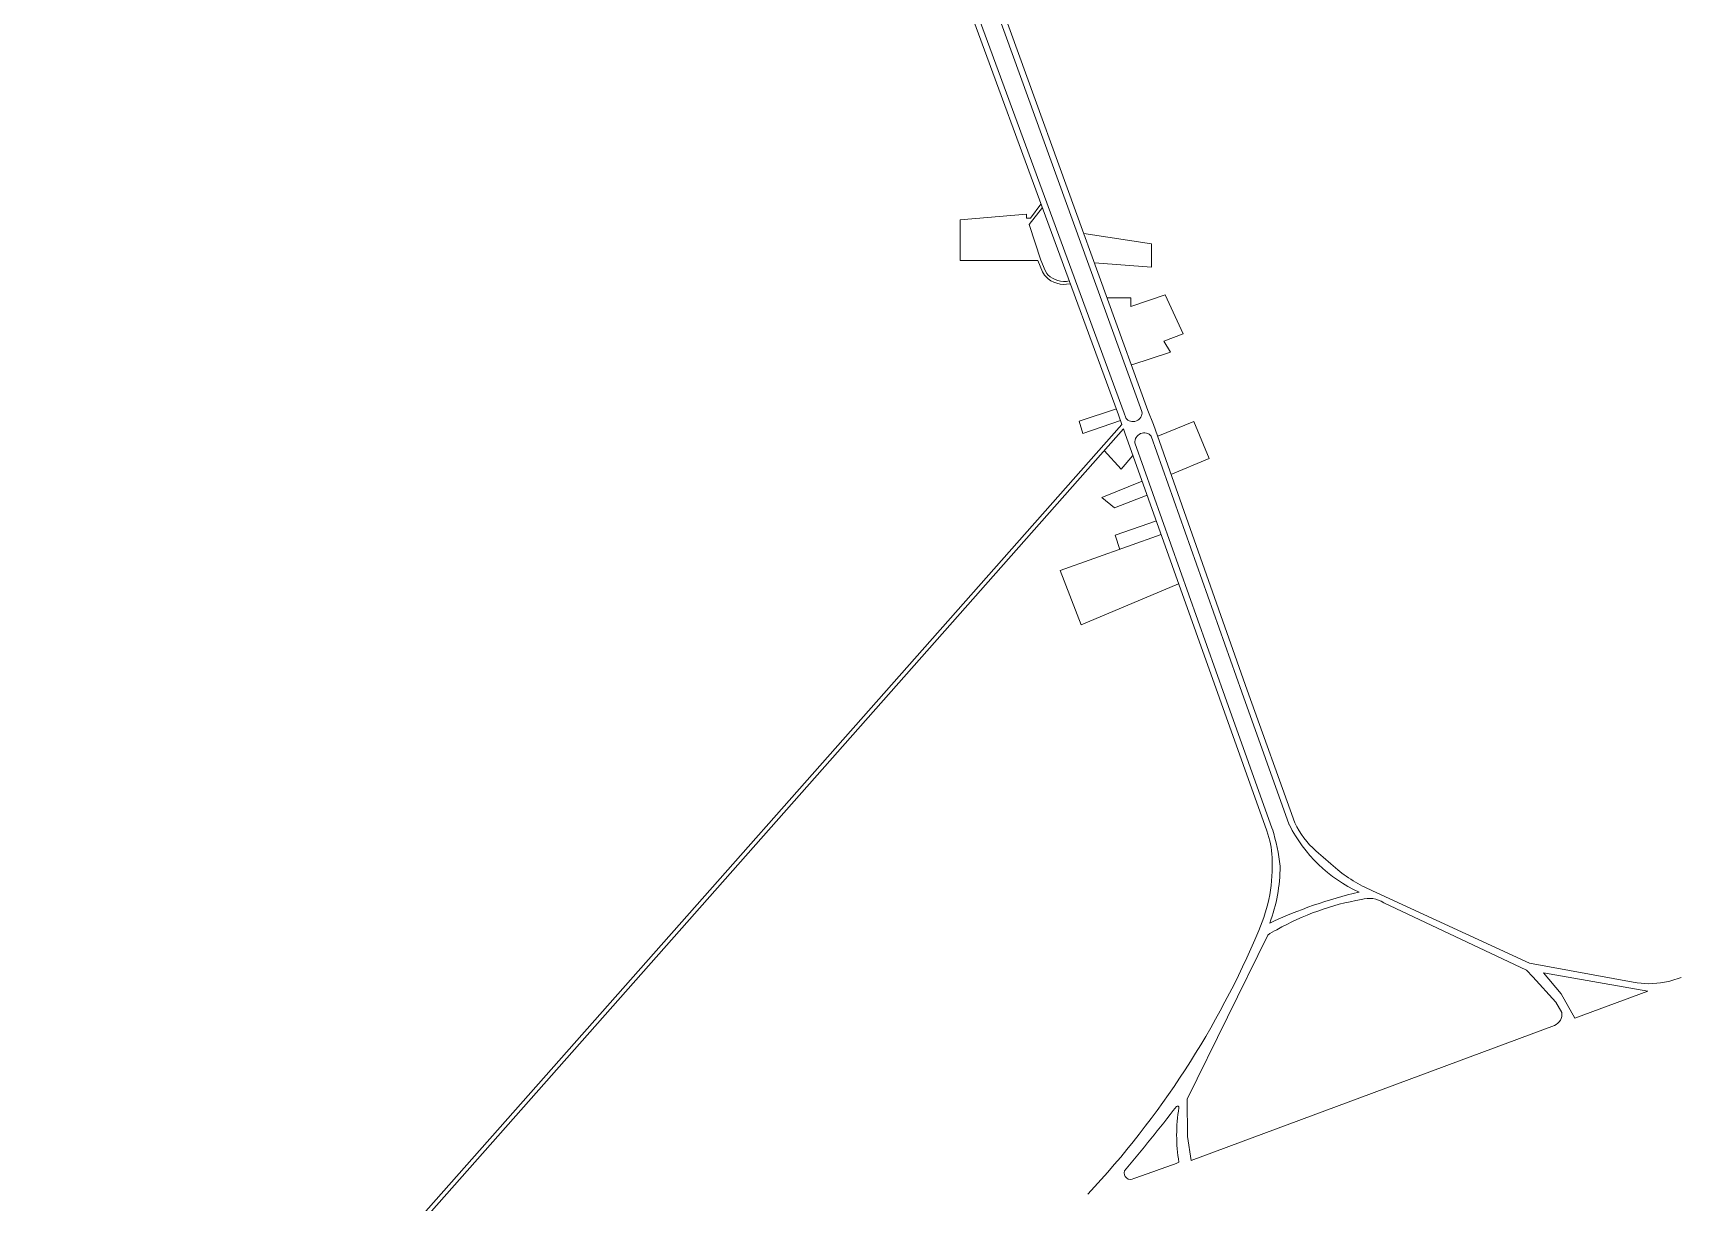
# Model space of a CAD drawing. Header units: metres. Extents: x 274894 to 280157, y 1481353 to 1490589.
# Drawn here: x 275366 to 277642, y 1487351 to 1488965 of the extents above; entities that cross this region are included whole.
import ezdxf

# ---------------------------------------------------------------- set-up
doc = ezdxf.new("R2010")
doc.units = ezdxf.units.M
doc.layers.add('_LOTLINE', color=4, linetype='Continuous', lineweight=0)

msp = doc.modelspace()

# ---------------------------------------------------------------- linework, layer by layer
at = {"layer": '_LOTLINE'}
for p, q in [((276738.2, 1488714.8), (276646.7, 1488707.1)), ((276646.7, 1488707.1), (276646.7, 1488650.9)), ((276738.2, 1488709.5), (276738.2, 1488714.8)), ((276760.3, 1488724.3), (276741.8, 1488700.5)), ((276741.8, 1488700.5), (276758.2, 1488651.3)), ((276910.8, 1488673.8), (276817.5, 1488688.3)), ((276910.8, 1488641.7), (276910.8, 1488673.8)), ((276646.7, 1488650.9), (276754, 1488650.9)), ((276832.3, 1488647.9), (276910.8, 1488641.7)), ((276882.3, 1488599.2), (276850.3, 1488599.2)), ((276929.6, 1488603.7), (276882.3, 1488587.3)), ((276882.3, 1488587.3), (276882.3, 1488599.2)), ((276954.7, 1488549.5), (276929.6, 1488603.7)), ((276928.1, 1488539.7), (276954.7, 1488549.5)), ((276883.6, 1488506.7), (276937, 1488524.4)), ((276937, 1488524.4), (276928.1, 1488539.7)), ((276810.9, 1488429.1), (276862.7, 1488446)), ((275366.5, 1486716.5), (276872.3, 1488418.7)), ((276870.1, 1488424.7), (275388.2, 1486750.3)), ((276815.9, 1488412), (276810.9, 1488429.1)), ((276868.2, 1488430.2), (276815.9, 1488412)), ((276969.4, 1488428.8), (276919.7, 1488408.4)), ((276990.3, 1488377.6), (276969.4, 1488428.8)), ((276869.1, 1488362.6), (276845.5, 1488388.4)), ((276869.1, 1488362.6), (276885.2, 1488381.6)), ((276937.8, 1488355.5), (276990.3, 1488377.6)), ((276842.4, 1488323.9), (276897.8, 1488346.2)), ((276859.9, 1488309.2), (276842.4, 1488323.9)), ((276904.8, 1488326.8), (276859.9, 1488309.2)), ((276784.8, 1488222.7), (276924.1, 1488272.5)), ((276917.7, 1488291.4), (276860.8, 1488271.8)), ((276860.8, 1488271.8), (276867.1, 1488252.1)), ((276813.6, 1488148), (276784.8, 1488222.7)), ((276948.4, 1488204.4), (276813.6, 1488148)), ((277428.8, 1487671.3), (277231.5, 1487764.1)), ((277071.4, 1487719.6), (276960.3, 1487493.1)), ((277437.2, 1487662.1), (277428.8, 1487671.3)), ((277469.2, 1487626.7), (277437.2, 1487662.1)), ((277477.4, 1487612.5), (277469.2, 1487626.7)), ((276965.5, 1487408.2), (277467.2, 1487594.9)), ((276960.3, 1487493.1), (276960.8, 1487441.6)), ((276960.8, 1487441.6), (276965.5, 1487408.2))]:
    msp.add_line(p, q, dxfattribs=at)
for points in [[(276870.1, 1488424.7), (276865.4, 1488437.6), (276462.1, 1489535.7), (276431.3, 1489644), (276414.9, 1489709.9), (276391, 1489826.8), (276376.4, 1489935.5, -0.02876), (276355.4, 1490210.6, 0.007641), (276347.4, 1490448.9, -0.024505), (276347.4, 1490531.7, 0.483118), (276321.1, 1490554.7)], [(276875.4, 1488433.5), (276873, 1488440.3), (276469.7, 1489538.2), (276439, 1489646.1), (276422.7, 1489711.7), (276398.9, 1489828.1), (276384.3, 1489936.6, -0.02876), (276363.4, 1490210.8, 0.006395), (276357.2, 1490410.4)], [(276897.7, 1488442.5), (276499, 1489543.3), (276464.1, 1489650), (276443.3, 1489715.1), (276417.1, 1489828.6), (276392.4, 1489990.8, -0.030256), (276380.6, 1490207.1, -0.002976), (276371.5, 1490410.4)], [(276754, 1488650.9), (276760.5, 1488635.2), (276763.1, 1488630.8), (276764.8, 1488628.6, 0.254768), (276798.3, 1488618.8, 0.254768)], [(276758.2, 1488651.3), (276764.1, 1488637), (276766.4, 1488633), (276767.8, 1488631.2, 0.252643), (276797.4, 1488622.7)], [(277070.2, 1487863.3, -0.072528), (277077.4, 1487826.8, -0.116138), (277059, 1487725.7, -3.351179)], [(277108.8, 1487874.4, 0.100963), (277138, 1487835.8, 0.002695), (277165.1, 1487812.2, 0.078317), (277215.9, 1487780.8), (277433, 1487680.9), (277576, 1487654.4, 0.091674), (277619.3, 1487654.4, 0.050009), (277642.1, 1487661, 8.761275)], [(276823.1, 1487361.9, 0.089006), (277059, 1487725.7, 3.728252)], [(276873.8, 1487394.1, 0.723056), (276886.7, 1487383.5, 0.006379), (276948.8, 1487405.8, -0.084933), (276948.8, 1487481.1, 0.67891), (276945.2, 1487482.9, -2.88239)], [(276945.2, 1487482.9, -0.012017), (276873.8, 1487394.1, 0.658538)]]:
    msp.add_lwpolyline(points, format="xyb", dxfattribs=at)
for points in [[(277108.8, 1487874.4), (277043.1, 1488057.6), (276913.5, 1488424.3), (276905.8, 1488443.7), (276627.2, 1489212.8)], [(276758.2, 1488728.5), (276743.6, 1488709.5), (276738.2, 1488709.5)], [(277070.2, 1487863.3), (277004.8, 1488046.5), (276874.3, 1488413.1), (276872.2, 1488418.7)], [(277101.2, 1487871.7), (277035.6, 1488055), (276910.6, 1488408.4)], [(277077.7, 1487866), (277012.3, 1488049.2), (276887.8, 1488399)], [(277495.6, 1487604.9), (277596.3, 1487642.1), (277452, 1487667.5), (277476.4, 1487638.2), (277495.6, 1487604.9)]]:
    msp.add_lwpolyline(points, dxfattribs=at)
for centre, radius, start, end in [((276885.3, 1488441), 12.5, 217.3673, 6.5501), ((276900.8, 1488399.7), 13.1, 41.5265, 182.9678), ((276810.9, 1487782.8), 279.5, 6.5376, 17.2955), ((277280.2, 1487961), 200, 206.5308, 245.5556), ((276860.1, 1487816), 228.5, 339.5066, 359.6557), ((277346.9, 1487150.4), 646.1, 103.3823, 114.9796), ((277263.6, 1487408.6), 365.5, 99.9178, 119.4319), ((277211.3, 1487733.1), 37.1, 56.8404, 106.6625), ((277104.4, 1487677), 53.9, 112.2232, 127.7768), ((277461.7, 1487609.8), 15.9, 290.1481, 9.8519)]:
    msp.add_arc(centre, radius, start, end, dxfattribs=at)

doc.saveas('drawing.dxf')
